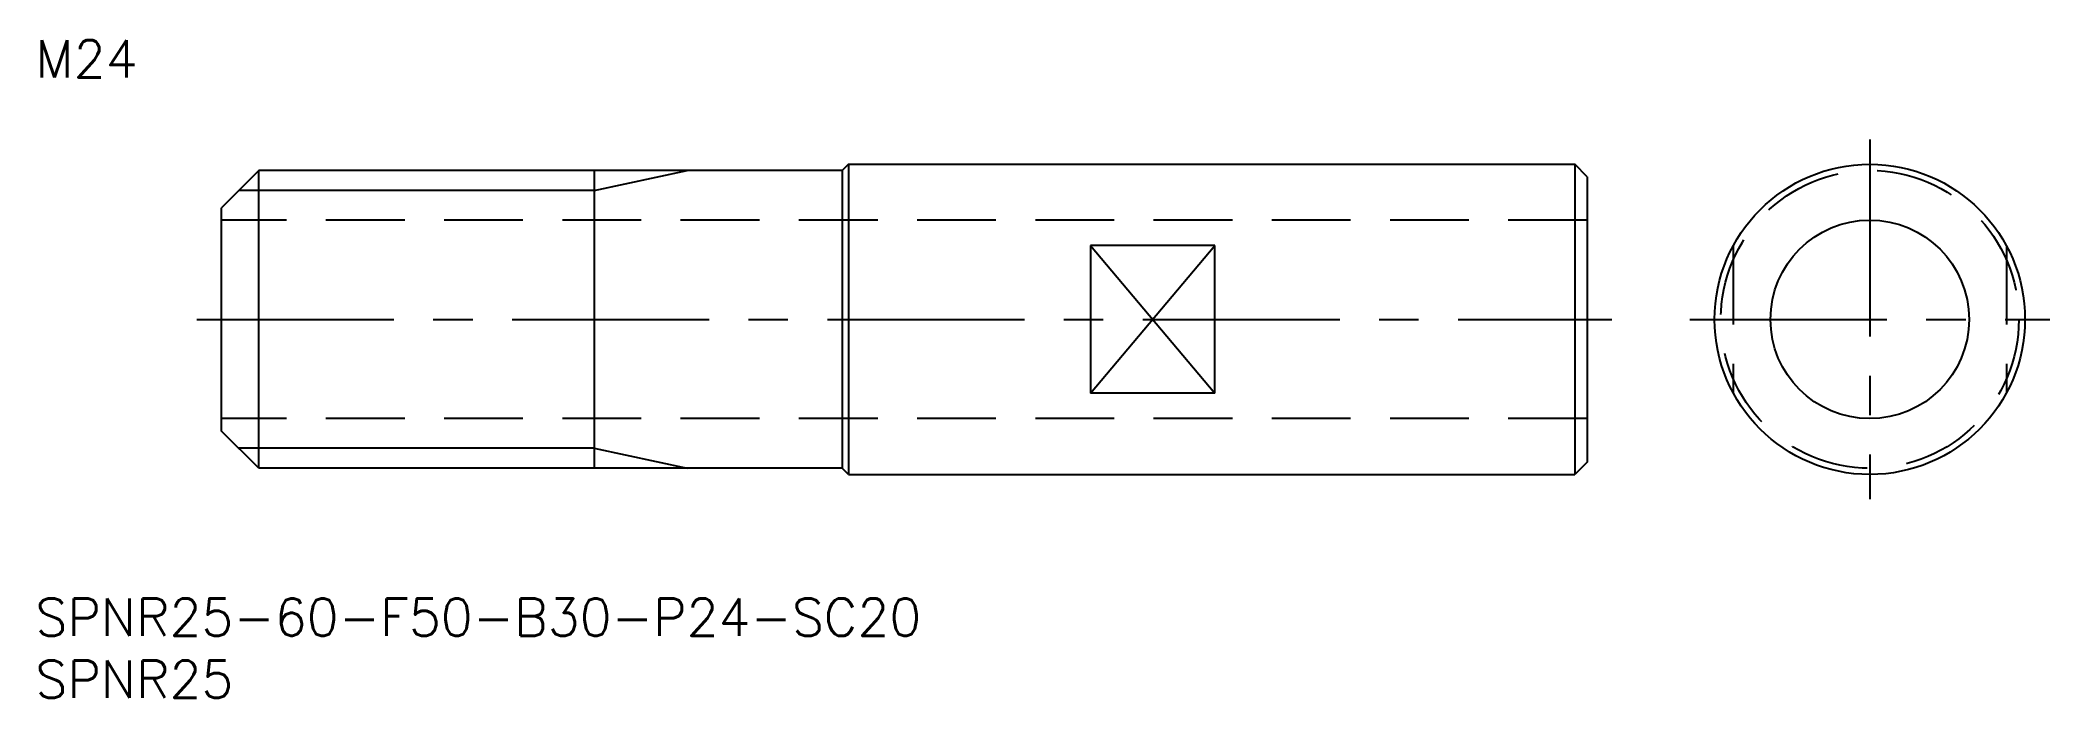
# Model space of a CAD drawing. Extents: x 0 to 162, y -8 to 45.
import ezdxf

# ---------------------------------------------------------------- set-up
doc = ezdxf.new("R2010")
doc.units = 0
doc.header["$LTSCALE"] = 0.5
doc.linetypes.add('CENTER', pattern=[50.8, 31.75, -6.35, 6.35, -6.35])
doc.linetypes.add('DASHED', pattern=[19.05, 12.7, -6.35])
for name, color, linetype in [('MSM_CENTER', 1, 'CENTER'), ('MSM_CONTINUOUS', 7, 'CONTINUOUS'), ('MSM_DASHED', 4, 'DASHED'), ('MSM_NARROW', 5, 'CONTINUOUS'), ('MSM_PART_NUMBER', 7, 'CONTINUOUS')]:
    doc.layers.add(name, color=color, linetype=linetype)
doc.styles.get("Standard").update_dxf_attribs({"font": 'txt.shx', "height": 1, "bigfont": 'bigfont.shx'})

# ---------------------------------------------------------------- blocks, each defined once
blk = doc.blocks.new('*U4')
at = {"layer": 'MSM_PART_NUMBER'}
blk.add_text('SPNR25-60-F50-B30-P24-SC20', height=3, dxfattribs=at).set_placement((0, -3))
blk = doc.blocks.new('*U5')
at = {"layer": 'MSM_PART_NUMBER'}
blk.add_text('SPNR25', height=3, dxfattribs=at).set_placement((0, -8))
blk = doc.blocks.new('*U6')
at = {"layer": 'MSM_PART_NUMBER'}
blk.add_text('M24', height=3, dxfattribs=at).set_placement((0, 42))

msp = doc.modelspace()

# ---------------------------------------------------------------- linework, layer by layer
at = {"layer": 'MSM_CENTER'}
for p, q in [((147.77, 37), (147.77, 8)), ((13, 22.5), (127, 22.5)), ((133.27, 22.5), (162.27, 22.5))]:
    msp.add_line(p, q, dxfattribs=at)
at = {"layer": 'MSM_CONTINUOUS'}
for p, q in [((18, 34.5), (15, 31.5)), ((65, 34.5), (18, 34.5)), ((18, 10.5), (18, 34.5)), ((45, 34.5), (45, 10.5)), ((65.5, 35), (65, 34.5)), ((65, 34.5), (65, 10.5)), ((65.5, 35), (124, 35)), ((65.5, 35), (65.5, 10)), ((124, 35), (124, 10)), ((125, 34), (124, 35)), ((125, 34), (125, 11)), ((15, 13.5), (15, 31.5)), ((85, 28.44), (85, 16.56)), ((95, 28.44), (85, 28.44)), ((95, 16.56), (95, 28.44)), ((95, 16.56), (85, 16.56)), ((18, 10.5), (15, 13.5)), ((65, 10.5), (18, 10.5)), ((65.5, 10), (65, 10.5)), ((65.5, 10), (124, 10)), ((125, 11), (124, 10))]:
    msp.add_line(p, q, dxfattribs=at)
for radius in [12.5, 8]:
    msp.add_circle((147.77, 22.5), radius, dxfattribs=at)
at = {"layer": 'MSM_DASHED'}
for p, q in [((125, 30.5), (15, 30.5)), ((136.77, 28.44), (136.77, 16.56)), ((158.77, 28.44), (158.77, 16.56)), ((125, 14.5), (15, 14.5))]:
    msp.add_line(p, q, dxfattribs=at)
msp.add_circle((147.77, 22.5), 12, dxfattribs=at)
at = {"layer": 'MSM_NARROW'}
for p, q in [((45, 32.88), (52.5, 34.5)), ((45, 32.88), (16.38, 32.88)), ((85, 28.44), (95, 16.56)), ((85, 16.56), (95, 28.44)), ((45, 12.12), (16.38, 12.12)), ((45, 12.12), (52.5, 10.5))]:
    msp.add_line(p, q, dxfattribs=at)

# ---------------------------------------------------------------- block references
at = {"layer": 'MSM_CONTINUOUS'}
for name in ['*U6', '*U4', '*U5']:
    msp.add_blockref(name, (0, 0), dxfattribs=at)

doc.saveas('drawing.dxf')
